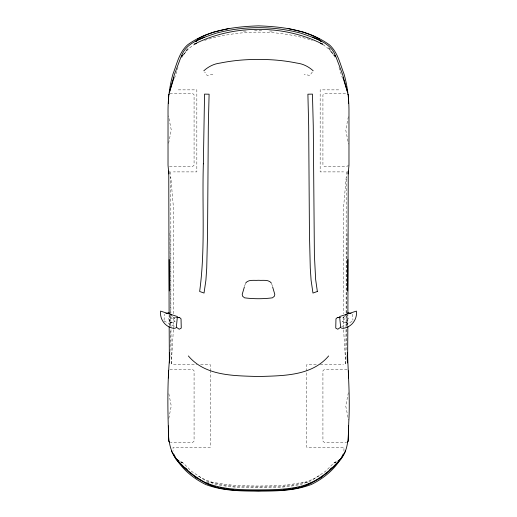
<?xml version="1.0" encoding="UTF-8"?>
<svg xmlns="http://www.w3.org/2000/svg" width="517" height="517" viewBox="0 0 517 517"><rect width="100%" height="100%" fill="white"/><g stroke="black" fill="none" stroke-linecap="round" stroke-linejoin="round"><path stroke-width="0.39" stroke-dasharray="2.58 1.94" d="M346.112 316.074L345.783 364.886L343.618 329.749M346.112 312.895L346.203 177.234L343.637 206.697L343.359 313.709M343.353 316.927L343.559 328.954M347.534 325.658L347.579 315.17M346.532 329.193L347.03 351.612M346.552 325.969L346.616 313.851M346.616 313.043L347.036 233.089M347.838 325.025L347.896 314.53M169.97 351.612L170.468 329.193M164.07 320.249L164.393 314.187M173.382 329.749L171.217 364.886L170.888 316.074M173.441 328.954L173.647 316.927M168.639 143.241L171.256 129.974L168.49 115.924M168.794 418.453L171.256 405.961L168.49 391.912M348.361 116.706L345.744 129.974L348.51 144.023M348.361 392.694L345.744 405.961L348.51 420.011M244.612 286.179L245.271 283.962M174.552 78.203L177.997 67.578M346.836 322.944L348.374 318.213L346.306 317.309L341.918 321.555L346.836 322.944L342.525 321.367M182.966 55.28L187.833 48.191M181.557 57.846L188.951 47.086M312.352 71.966L309.825 75.508L304.119 74.254M183.619 54.511L188.511 48.76L193.94 44.598M348.51 165.046L347.127 166.442L324.314 166.442L322.925 165.046L322.925 94.902L324.314 93.506L347.127 93.506M344.929 315.874L342.254 318.556L343.999 317.205L340.276 317.444M341.659 326.641L352.969 321.005M336.257 461.713L333.523 463.258L325.439 471.355L311.512 480.61L300.642 484.539L290.451 486.258L279.09 487.441L258.5 487.802L237.91 487.441L226.549 486.258L216.358 484.539L205.488 480.61L191.561 471.355L183.477 463.258L181.137 461.972M336.121 461.843L333.523 463.258L335.863 461.972M319.416 475.627C301.204 486.885 279.18 486.865 258.5 486.924C237.82 486.865 215.796 486.885 197.584 475.627M170.164 322.944L175.082 321.555L170.694 317.309L168.626 318.213L170.164 322.944L174.475 321.367M204.629 40.358C239.487 29.398 277.513 29.398 312.371 40.358M212.881 74.254L207.175 75.508L204.648 71.966M206.554 482.865L211.77 482.18L226.549 484.513L237.91 485.689L258.5 486.051L279.09 485.689L290.451 484.513L302.968 482.322L308.145 482.458M243.513 31.162L247.456 31.007M254.558 30.723L262.442 30.723M178.307 89.861L196.841 89.861L196.841 171.896L173.441 171.896M338.693 89.861L320.159 89.861L320.159 171.896L343.559 171.896M169.873 93.506L192.686 93.506L194.075 94.902L194.075 165.046L192.686 166.442L169.873 166.442L168.49 165.046M173.563 364.672L196.738 364.672M200.635 364.672L210.329 364.672L210.329 370.017M316.262 364.672L306.671 364.672L306.671 370.017M320.262 364.672L343.437 364.672M169.873 369.493L192.686 369.493L194.075 370.896L194.075 441.033L192.686 442.429L170.662 442.429M347.127 369.493L324.314 369.493L322.925 370.896L322.925 441.033L324.314 442.429L346.338 442.429M269.544 31.007L273.487 31.162M176.724 317.444L173.001 317.205L174.746 318.556L172.071 315.874M164.031 321.005L175.341 326.641M180.879 461.843L183.477 463.258L180.743 461.713M323.06 44.598L328.489 48.76L333.381 54.511M328.482 47.719L335.443 57.846M329.167 48.191L334.034 55.28M339.003 67.578L342.448 78.203M271.729 283.962L272.388 286.179M352.607 314.187L352.93 320.249M169.964 233.089L170.384 313.043M170.384 313.851L170.448 325.969M169.104 314.53L169.162 325.025M169.421 315.17L169.466 325.658M173.641 313.709L173.363 206.697L170.797 177.234L170.888 312.895M346.203 171.773L346.203 177.409M343.947 451.102L343.947 447.257L306.671 447.257L306.671 370.288M210.329 370.288L210.329 447.257L173.053 447.257L173.053 451.102M170.797 171.773L170.797 177.409"/><path stroke-width="0.78" d="M169.834 355.599C167.45 379.956 167.605 404.662 168.38 429.188C168.141 442.378 170.991 456.149 181.493 465.119C189.972 473.895 200.047 481.03 211.363 485.631C226.291 491.253 242.841 490.168 258.5 490.736C275.186 489.922 293.339 491.693 308.849 484.183C321.367 478.761 331.843 469.63 340.664 459.374C349.996 447.955 347.941 432.509 348.975 418.815C349.886 396.578 348.342 374.366 347.418 352.29M347.683 290.955L347.818 259.476M347.624 362.953L347.831 326.634M347.902 312.914L348.232 171.049L348.154 173.46M348.187 173.925L348.975 165.181L348.975 109.662C348.865 97.635 347.334 85.699 344.063 74.112C340.063 63.979 337.885 52.346 329.355 44.798C308.966 30.005 283.019 26.716 258.5 25.85C233.981 26.716 208.034 30.005 187.645 44.798C179.115 52.346 176.937 63.979 172.937 74.112C169.666 85.699 168.135 97.635 168.025 109.662L168.025 165.181L168.813 173.925M176.316 327.41L177.396 316.546L160.58 311.105C159.566 319.487 165.582 327.487 174.067 328.366L175.793 327.972M244.399 286.916L242.215 294.296L242.557 296.157L244.528 297.818C253.711 299.026 263.289 299.026 272.472 297.818L274.443 296.157L274.786 294.296L272.601 286.916M173.932 77.847L169.498 92.104L174.403 74.48L181.04 56.857L182.262 55.119M338.066 460.783L340.664 459.374L345.66 450.914M343.262 454.055C337.013 467.581 324.644 477.908 311.499 484.416C294.645 490.917 276.304 491.072 258.5 491.15C240.696 491.072 222.355 490.917 205.501 484.416C192.356 477.908 179.987 467.581 173.738 454.055M182.21 55.319L181.37 56.579C185.597 42.22 203.42 37.806 215.686 33.327C243.559 25.785 273.441 25.785 301.314 33.327C313.58 37.806 331.403 42.22 335.63 56.579L334.79 55.319M245.485 283.226C248.393 279.115 254.254 280.718 258.5 280.285C262.746 280.718 268.607 279.115 271.515 283.226M339.669 459.787C329.31 471.866 316.307 482.322 300.642 486.316C286.857 489.722 272.614 489.786 258.5 489.851C240.651 489.87 222.239 489.612 205.501 482.619C194.689 476.881 185.202 469.152 177.331 459.787M169.408 93.971L168.49 94.902L168.49 103.581M347.127 442.429L348.51 441.033L348.51 425.918M345.466 315.344L348.148 312.662L351.121 313.677M328.65 355.942C311.505 376.298 282.767 375.665 258.5 376.538C234.233 375.665 205.495 376.298 188.35 355.942M340.276 317.444L337.304 317.638L335.966 318.821L335.74 328.082L337.788 329.239L340.483 327.345M320.126 478.07L321.949 476.467M329.833 469.539L331.656 467.937M203.808 70.79C208.396 66.635 213.98 63.785 220.164 63.074C232.779 60.495 245.633 59.352 258.5 59.481C271.367 59.352 284.221 60.495 296.836 63.074C303.02 63.785 308.604 66.635 313.192 70.79M338.609 460.485L340.664 459.374M197.404 39.156L204.629 35.466L213.792 32.106L228.908 28.532M204.629 37.037L195.594 41.147M304.022 486.122L311.215 483.001M165.879 313.677L168.852 312.662L171.534 315.344M196.499 43.467L194.289 44.204C233.167 24.383 283.833 24.383 322.711 44.204L320.501 43.467M301.288 486.859L303.337 486.303M292.027 488.526L293.611 488.268M295.188 488.009L296.764 487.744M298.341 487.486L299.918 487.227M283.639 489.496L285.151 489.341M288.938 488.946L290.451 488.785M337.304 317.638L338.389 317.606M178.611 317.606L179.696 317.638L181.034 318.821L181.26 328.082L179.212 329.239L176.517 327.345M176.724 317.444L179.696 317.638M226.549 488.785L228.062 488.946M231.849 489.341L233.361 489.496M217.082 487.227L218.659 487.486M220.236 487.744L221.812 488.009M223.389 488.268L224.973 488.526M341.207 327.972L342.933 328.366C351.418 327.487 357.434 319.487 356.42 311.105L339.604 316.546L340.684 327.41M288.092 28.532L303.208 32.106L312.371 35.466L319.596 39.156M213.663 486.303L215.712 486.859M205.785 483.001L212.978 486.122M312.371 37.037L321.406 41.147M171.34 450.914L176.336 459.374L178.391 460.485M176.336 459.374L178.934 460.783M319.416 40.248L321.257 41.631M185.345 467.937L187.167 469.539M195.051 476.467L196.874 478.07M347.592 93.971L348.51 94.902L348.51 103.581M169.873 442.429L168.49 441.033L168.49 425.918M334.738 55.119L335.96 56.857L342.597 74.48L347.502 92.104L343.068 77.847M347.166 355.599L347.372 361.978M168.846 173.46L168.768 171.049L169.098 312.914M169.169 326.634L169.376 362.953M169.182 259.476L169.317 290.955M169.582 352.29L169.628 361.978M348.51 370.896L348.51 377.979M168.49 370.896L168.49 377.979M203.362 163.831C202.024 206.322 205.43 249.233 199.64 291.472L204.041 293.049L205.908 280.208L206.722 268.097L207.563 232.947L208.325 125.851L209.101 94.204L204.551 94.113L203.362 163.831M197.584 40.248L195.736 41.625L197.584 40.248M317.36 291.472L312.959 293.049L311.092 280.208L310.278 268.097L309.437 232.947L308.675 125.851L307.899 94.204L312.449 94.113L313.27 125.844L314.388 255.01L315.641 279.503L317.36 291.472"/></g></svg>
